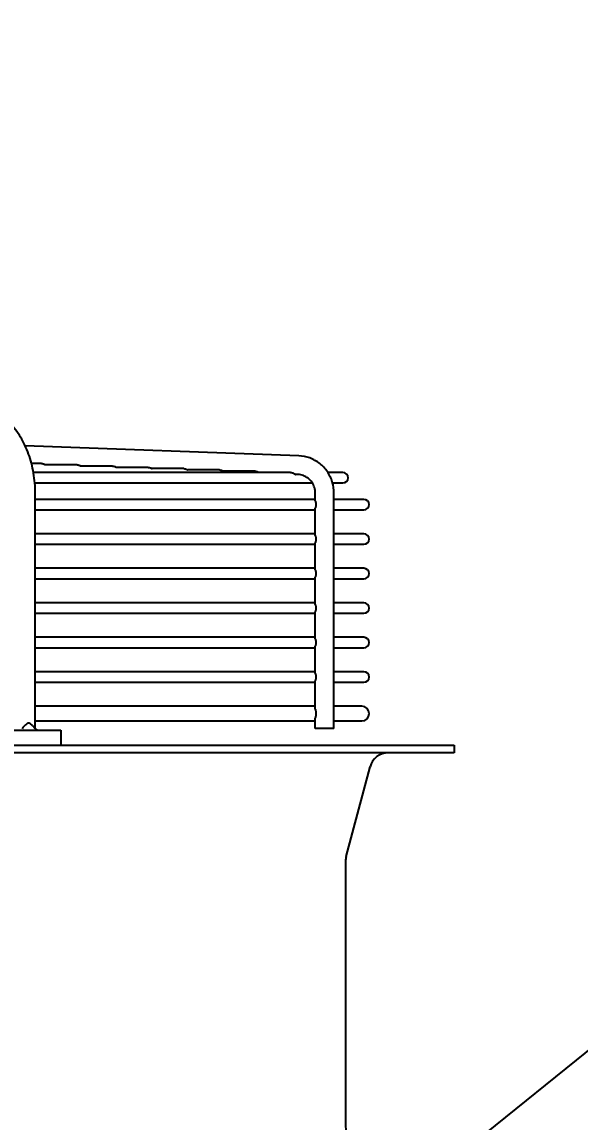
# Model space of a CAD drawing. Header units: millimetres. Extents: x 17700 to 32328, y 19251 to 29476.
# Drawn here: x 17789.46 to 17795.33, y 19600.06 to 19611.62 of the extents above; entities that cross this region are included whole.
import ezdxf

# ---------------------------------------------------------------- set-up
doc = ezdxf.new("R2010")
doc.units = ezdxf.units.MM
doc.header["$LTSCALE"] = 5
doc.layers.add('UNIT', color=6, linetype='Continuous')
doc.layers.add('WS-NO-CONTROL', color=3, linetype='Continuous')
doc.styles.add('SUBMITTAL', font='romans.shx', dxfattribs={"width": 0.75})
doc.dimstyles.new('SUBMITTAL', dxfattribs={"dimtxt": 0.09375, "dimasz": 0.09375, "dimexe": 0.03125, "dimexo": 0.0625, "dimgap": 0.0625, "dimtad": 0, "dimdec": 4, "dimzin": 4, "dimdsep": 46, "dimlunit": 4, "dimtxsty": 'SUBMITTAL', "dimcen": 0.09375, "dimclre": 6, "dimadec": 0, "dimazin": 0, "dimtfac": 1, "dimtdec": 0, "dimtofl": 0, "dimtmove": 0, "dimatfit": 3, "dimfxl": 0, "dimfrac": 2, "dimtolj": 1, "dimtzin": 4, "dimarcsym": 0})

# ---------------------------------------------------------------- blocks, each defined once
blk = doc.blocks.new('*D75')
at = {"layer": 'WS-NO-CONTROL', "color": 6, "lineweight": -2}
for p, q in [((17749.536, 19595.795), (17749.536, 19636.925)), ((17807.686, 19595.527), (17807.686, 19636.925))]:
    blk.add_line(p, q, dxfattribs=at)
at = {"layer": 'WS-NO-CONTROL', "color": 3, "lineweight": -2}
for p, q in [((17749.536, 19634.325), (17744.986, 19634.325)), ((17803.136, 19634.325), (17754.086, 19634.325))]:
    blk.add_line(p, q, dxfattribs=at)
at = {"layer": 'WS-NO-CONTROL', "color": 3}
for points in [[(17754.086, 19635.083), (17754.086, 19633.567), (17749.536, 19634.325)], [(17803.136, 19635.083), (17803.136, 19633.567), (17807.686, 19634.325)]]:
    blk.add_solid(points, dxfattribs=at)
at = {"layer": 'WS-NO-CONTROL', "color": 3, "insert": (17727.679, 19634.325), "char_height": 4.55, "attachment_point": 5, "style": 'SUBMITTAL'}
blk.add_mtext('\\A1;4\'-10 1/8"', dxfattribs=at)

msp = doc.modelspace()

# ---------------------------------------------------------------- linework, layer by layer
at = {"layer": 'UNIT'}
for p, q in [((17792.3741, 19607.0623), (17789.4989, 19607.1663)), ((17789.669, 19606.9814), (17789.5648, 19606.9814)), ((17790.0432, 19606.9679), (17789.7098, 19606.9679)), ((17790.4174, 19606.9544), (17790.084, 19606.9544)), ((17790.7916, 19606.9409), (17790.4582, 19606.9409)), ((17791.1658, 19606.9274), (17790.8324, 19606.9274)), ((17792.2884, 19606.8869), (17789.5853, 19606.8869)), ((17791.54, 19606.9139), (17791.2066, 19606.9139)), ((17791.9142, 19606.9004), (17791.5807, 19606.9004)), ((17792.367, 19606.8656), (17792.3448, 19606.8664)), ((17792.8385, 19606.8869), (17792.68, 19606.8869)), ((17789.5996, 19606.7767), (17792.5168, 19606.7767)), ((17792.7296, 19606.7767), (17792.8385, 19606.7767)), ((17789.6042, 19604.1995), (17789.6042, 19606.6689)), ((17792.5474, 19606.605), (17789.6042, 19606.605)), ((17792.5474, 19606.589), (17792.5474, 19606.6689)), ((17792.7442, 19604.1995), (17792.7442, 19606.6689)), ((17793.059, 19606.605), (17792.7442, 19606.605)), ((17789.6042, 19606.4948), (17792.5474, 19606.4948)), ((17792.5474, 19606.2268), (17792.5474, 19606.5107)), ((17792.7442, 19606.4948), (17793.059, 19606.4948)), ((17792.5474, 19606.2428), (17789.6042, 19606.2428)), ((17793.059, 19606.2428), (17792.7442, 19606.2428)), ((17789.6042, 19606.1326), (17792.5474, 19606.1326)), ((17792.5474, 19605.8646), (17792.5474, 19606.1485)), ((17792.7442, 19606.1326), (17793.059, 19606.1326)), ((17792.5474, 19605.8806), (17789.6042, 19605.8806)), ((17789.6042, 19605.7704), (17792.5474, 19605.7704)), ((17792.5474, 19605.5024), (17792.5474, 19605.7863)), ((17793.059, 19605.8806), (17792.7442, 19605.8806)), ((17792.7442, 19605.7704), (17793.059, 19605.7704)), ((17792.5474, 19605.5184), (17789.6042, 19605.5184)), ((17792.5474, 19605.1402), (17792.5474, 19605.4241)), ((17793.059, 19605.5184), (17792.7442, 19605.5184)), ((17789.6042, 19605.4081), (17792.5474, 19605.4081)), ((17792.7442, 19605.4081), (17793.059, 19605.4081)), ((17792.5474, 19605.1562), (17789.6042, 19605.1562)), ((17793.059, 19605.1562), (17792.7442, 19605.1562)), ((17789.6042, 19605.0459), (17792.5474, 19605.0459)), ((17792.5474, 19604.778), (17792.5474, 19605.0619)), ((17792.7442, 19605.0459), (17793.059, 19605.0459)), ((17792.5474, 19604.794), (17789.6042, 19604.794)), ((17793.059, 19604.794), (17792.7442, 19604.794)), ((17789.6042, 19604.6837), (17792.5474, 19604.6837)), ((17792.5474, 19604.4023), (17792.5474, 19604.6997)), ((17792.7442, 19604.6837), (17793.059, 19604.6837)), ((17792.5474, 19604.4318), (17789.6042, 19604.4318)), ((17793.0374, 19604.4318), (17792.7442, 19604.4318)), ((17789.6042, 19604.2782), (17792.5474, 19604.2782)), ((17792.5474, 19604.1995), (17792.5474, 19604.3077)), ((17792.7442, 19604.2782), (17793.0374, 19604.2782)), ((17787.6469, 19604.1798), (17789.874, 19604.1798)), ((17789.874, 19604.1798), (17789.874, 19604.0223)), ((17792.7442, 19604.1995), (17792.5474, 19604.1995)), ((17760.2677, 19604.0223), (17794.0078, 19604.0223)), ((17794.0078, 19603.9436), (17760.2677, 19603.9436)), ((17794.0078, 19604.0223), (17794.0078, 19603.9436)), ((17792.8727, 19602.8558), (17793.1238, 19603.7974)), ((17792.8661, 19602.8051), (17792.8661, 19600.0641))]:
    msp.add_line(p, q, dxfattribs=at)
for centre, radius, start, end in [((17792.8385, 19606.8318), 0.0551, 270, 90), ((17793.059, 19606.5499), 0.0551, 270, 90), ((17793.059, 19606.1877), 0.0551, 270, 90), ((17793.059, 19605.8255), 0.0551, 270, 90), ((17793.059, 19605.4633), 0.0551, 270, 90), ((17793.059, 19605.1011), 0.0551, 270, 90), ((17793.059, 19604.7389), 0.0551, 270, 90), ((17793.0374, 19604.355), 0.0768, 270, 90), ((17793.3141, 19603.7467), 0.1969, 90, 165.06858), ((17793.063, 19602.8051), 0.1969, 165.06858, 180), ((17796.8031, 19600.0641), 3.937, 180, 207.50184)]:
    msp.add_arc(centre, radius, start, end, dxfattribs=at)
for points, knots in [([(17789.6042, 19606.6689), (17789.6042, 19606.7044), (17789.6027, 19606.7403), (17789.5997, 19606.7757), (17789.5967, 19606.8112), (17789.5923, 19606.8461), (17789.5864, 19606.8808), (17789.5805, 19606.9154), (17789.5731, 19606.9498), (17789.5643, 19606.9833), (17789.5556, 19607.0167), (17789.5455, 19607.0493), (17789.534, 19607.081), (17789.5225, 19607.1128), (17789.5096, 19607.1438), (17789.4955, 19607.1734), (17789.4815, 19607.203), (17789.4663, 19607.2313), (17789.4499, 19607.2583), (17789.4334, 19607.2854), (17789.4158, 19607.3112), (17789.3972, 19607.3354), (17789.3787, 19607.3595), (17789.3592, 19607.382), (17789.3388, 19607.4029), (17789.3183, 19607.4237), (17789.2969, 19607.443), (17789.2748, 19607.4603), (17789.2528, 19607.4777), (17789.2302, 19607.4931), (17789.2068, 19607.5066), (17789.1835, 19607.5201), (17789.1594, 19607.5318), (17789.1352, 19607.5413), (17789.1109, 19607.5509), (17789.0863, 19607.5583), (17789.0614, 19607.5638), (17789.0365, 19607.5692), (17789.0111, 19607.5726), (17788.986, 19607.5738)], [0, 0, 0, 0, 0.076921, 0.076921, 0.076921, 0.1538421, 0.1538421, 0.1538421, 0.2307631, 0.2307631, 0.2307631, 0.3076842, 0.3076842, 0.3076842, 0.3846052, 0.3846052, 0.3846052, 0.4615263, 0.4615263, 0.4615263, 0.5384473, 0.5384473, 0.5384473, 0.6153684, 0.6153684, 0.6153684, 0.6922894, 0.6922894, 0.6922894, 0.7692105, 0.7692105, 0.7692105, 0.8461315, 0.8461315, 0.8461315, 0.9230526, 0.9230526, 0.9230526, 1, 1, 1, 1]), ([(17792.7442, 19606.6689), (17792.7442, 19606.7088), (17792.7383, 19606.7488), (17792.7149, 19606.8252), (17792.6974, 19606.8616), (17792.6526, 19606.9274), (17792.6251, 19606.9569), (17792.5626, 19607.006), (17792.5275, 19607.0256), (17792.4531, 19607.0531), (17792.4137, 19607.0609), (17792.3741, 19607.0623)], [1.5707963, 1.5707963, 1.5707963, 1.5707963, 1.8779743, 1.8779743, 2.1851522, 2.1851522, 2.4923302, 2.4923302, 2.7995081, 2.7995081, 3.1066861, 3.1066861, 3.1066861, 3.1066861]), ([(17789.669, 19606.9814), (17789.6692, 19606.9814), (17789.6693, 19606.9814), (17789.6694, 19606.9814), (17789.6704, 19606.9814), (17789.6714, 19606.9814), (17789.6723, 19606.9813), (17789.6733, 19606.9812), (17789.6743, 19606.9811), (17789.6753, 19606.981), (17789.6763, 19606.9809), (17789.6773, 19606.9808), (17789.6783, 19606.9806), (17789.6793, 19606.9804), (17789.6803, 19606.9802), (17789.6813, 19606.98), (17789.6823, 19606.9798), (17789.6833, 19606.9795), (17789.6843, 19606.9793), (17789.6853, 19606.979), (17789.6863, 19606.9787), (17789.6873, 19606.9784), (17789.6883, 19606.9781), (17789.6893, 19606.9777), (17789.6903, 19606.9774), (17789.6913, 19606.977), (17789.6923, 19606.9766), (17789.6933, 19606.9762), (17789.6943, 19606.9758), (17789.6953, 19606.9754), (17789.6963, 19606.975), (17789.6973, 19606.9745), (17789.6982, 19606.9741), (17789.6992, 19606.9736), (17789.7002, 19606.9731), (17789.7012, 19606.9726), (17789.7021, 19606.9721), (17789.7031, 19606.9716), (17789.704, 19606.9711), (17789.705, 19606.9706), (17789.7059, 19606.9701), (17789.7068, 19606.9696), (17789.7077, 19606.9691), (17789.7084, 19606.9687), (17789.7091, 19606.9683), (17789.7098, 19606.9679)], [0.48439597, 0.48439597, 0.48439597, 0.48439597, 0.48780488, 0.48780488, 0.48780488, 0.51219512, 0.51219512, 0.51219512, 0.53658537, 0.53658537, 0.53658537, 0.56097561, 0.56097561, 0.56097561, 0.58536585, 0.58536585, 0.58536585, 0.6097561, 0.6097561, 0.6097561, 0.63414634, 0.63414634, 0.63414634, 0.65853659, 0.65853659, 0.65853659, 0.68292683, 0.68292683, 0.68292683, 0.70731707, 0.70731707, 0.70731707, 0.73170732, 0.73170732, 0.73170732, 0.75609756, 0.75609756, 0.75609756, 0.7804878, 0.7804878, 0.7804878, 0.80487805, 0.80487805, 0.80487805, 0.82380204, 0.82380204, 0.82380204, 0.82380204]), ([(17790.0432, 19606.9679), (17790.0434, 19606.9679), (17790.0435, 19606.9679), (17790.0436, 19606.9679), (17790.0446, 19606.9679), (17790.0456, 19606.9679), (17790.0465, 19606.9678), (17790.0475, 19606.9677), (17790.0485, 19606.9677), (17790.0495, 19606.9675), (17790.0505, 19606.9674), (17790.0515, 19606.9673), (17790.0525, 19606.9671), (17790.0535, 19606.9669), (17790.0545, 19606.9667), (17790.0555, 19606.9665), (17790.0565, 19606.9663), (17790.0575, 19606.966), (17790.0585, 19606.9658), (17790.0595, 19606.9655), (17790.0605, 19606.9652), (17790.0615, 19606.9649), (17790.0625, 19606.9646), (17790.0635, 19606.9642), (17790.0645, 19606.9639), (17790.0655, 19606.9635), (17790.0665, 19606.9631), (17790.0675, 19606.9627), (17790.0685, 19606.9623), (17790.0695, 19606.9619), (17790.0705, 19606.9614), (17790.0715, 19606.961), (17790.0725, 19606.9605), (17790.0734, 19606.9601), (17790.0744, 19606.9596), (17790.0754, 19606.9591), (17790.0763, 19606.9586), (17790.0773, 19606.9581), (17790.0782, 19606.9576), (17790.0792, 19606.9571), (17790.0801, 19606.9566), (17790.081, 19606.9561), (17790.082, 19606.9556), (17790.0827, 19606.9552), (17790.0833, 19606.9548), (17790.084, 19606.9544)], [0.48440995, 0.48440995, 0.48440995, 0.48440995, 0.48780488, 0.48780488, 0.48780488, 0.51219512, 0.51219512, 0.51219512, 0.53658537, 0.53658537, 0.53658537, 0.56097561, 0.56097561, 0.56097561, 0.58536585, 0.58536585, 0.58536585, 0.6097561, 0.6097561, 0.6097561, 0.63414634, 0.63414634, 0.63414634, 0.65853659, 0.65853659, 0.65853659, 0.68292683, 0.68292683, 0.68292683, 0.70731707, 0.70731707, 0.70731707, 0.73170732, 0.73170732, 0.73170732, 0.75609756, 0.75609756, 0.75609756, 0.7804878, 0.7804878, 0.7804878, 0.80487805, 0.80487805, 0.80487805, 0.82345363, 0.82345363, 0.82345363, 0.82345363]), ([(17790.4174, 19606.9544), (17790.4176, 19606.9544), (17790.4177, 19606.9544), (17790.4178, 19606.9544), (17790.4188, 19606.9544), (17790.4198, 19606.9544), (17790.4207, 19606.9543), (17790.4217, 19606.9542), (17790.4227, 19606.9542), (17790.4237, 19606.954), (17790.4247, 19606.9539), (17790.4257, 19606.9538), (17790.4267, 19606.9536), (17790.4277, 19606.9534), (17790.4287, 19606.9532), (17790.4297, 19606.953), (17790.4307, 19606.9528), (17790.4317, 19606.9526), (17790.4327, 19606.9523), (17790.4337, 19606.952), (17790.4347, 19606.9517), (17790.4357, 19606.9514), (17790.4367, 19606.9511), (17790.4377, 19606.9507), (17790.4387, 19606.9504), (17790.4397, 19606.95), (17790.4407, 19606.9496), (17790.4417, 19606.9492), (17790.4427, 19606.9488), (17790.4437, 19606.9484), (17790.4447, 19606.9479), (17790.4457, 19606.9475), (17790.4467, 19606.947), (17790.4476, 19606.9466), (17790.4486, 19606.9461), (17790.4496, 19606.9456), (17790.4505, 19606.9451), (17790.4515, 19606.9446), (17790.4524, 19606.9441), (17790.4534, 19606.9436), (17790.4543, 19606.9431), (17790.4553, 19606.9426), (17790.4562, 19606.9421), (17790.4569, 19606.9417), (17790.4575, 19606.9413), (17790.4582, 19606.9409)], [0.48442393, 0.48442393, 0.48442393, 0.48442393, 0.48780488, 0.48780488, 0.48780488, 0.51219512, 0.51219512, 0.51219512, 0.53658537, 0.53658537, 0.53658537, 0.56097561, 0.56097561, 0.56097561, 0.58536585, 0.58536585, 0.58536585, 0.6097561, 0.6097561, 0.6097561, 0.63414634, 0.63414634, 0.63414634, 0.65853659, 0.65853659, 0.65853659, 0.68292683, 0.68292683, 0.68292683, 0.70731707, 0.70731707, 0.70731707, 0.73170732, 0.73170732, 0.73170732, 0.75609756, 0.75609756, 0.75609756, 0.7804878, 0.7804878, 0.7804878, 0.80487805, 0.80487805, 0.80487805, 0.82310602, 0.82310602, 0.82310602, 0.82310602]), ([(17790.7916, 19606.9409), (17790.7918, 19606.9409), (17790.7919, 19606.9409), (17790.792, 19606.9409), (17790.793, 19606.9409), (17790.7939, 19606.9409), (17790.7949, 19606.9408), (17790.7959, 19606.9407), (17790.7969, 19606.9407), (17790.7979, 19606.9405), (17790.7989, 19606.9404), (17790.7999, 19606.9403), (17790.8009, 19606.9401), (17790.8019, 19606.9399), (17790.8029, 19606.9397), (17790.8039, 19606.9395), (17790.8049, 19606.9393), (17790.8059, 19606.9391), (17790.8069, 19606.9388), (17790.8079, 19606.9385), (17790.8089, 19606.9382), (17790.8099, 19606.9379), (17790.8109, 19606.9376), (17790.8119, 19606.9372), (17790.8129, 19606.9369), (17790.814, 19606.9365), (17790.8149, 19606.9361), (17790.8159, 19606.9357), (17790.8169, 19606.9353), (17790.8179, 19606.9349), (17790.8189, 19606.9344), (17790.8199, 19606.934), (17790.8209, 19606.9335), (17790.8219, 19606.9331), (17790.8228, 19606.9326), (17790.8238, 19606.9321), (17790.8248, 19606.9316), (17790.8257, 19606.9311), (17790.8267, 19606.9306), (17790.8276, 19606.9301), (17790.8285, 19606.9296), (17790.8295, 19606.9291), (17790.8304, 19606.9286), (17790.8311, 19606.9282), (17790.8317, 19606.9278), (17790.8324, 19606.9274)], [0.48443789, 0.48443789, 0.48443789, 0.48443789, 0.48780488, 0.48780488, 0.48780488, 0.51219512, 0.51219512, 0.51219512, 0.53658537, 0.53658537, 0.53658537, 0.56097561, 0.56097561, 0.56097561, 0.58536585, 0.58536585, 0.58536585, 0.6097561, 0.6097561, 0.6097561, 0.63414634, 0.63414634, 0.63414634, 0.65853659, 0.65853659, 0.65853659, 0.68292683, 0.68292683, 0.68292683, 0.70731707, 0.70731707, 0.70731707, 0.73170732, 0.73170732, 0.73170732, 0.75609756, 0.75609756, 0.75609756, 0.7804878, 0.7804878, 0.7804878, 0.80487805, 0.80487805, 0.80487805, 0.82275922, 0.82275922, 0.82275922, 0.82275922]), ([(17791.1658, 19606.9274), (17791.1659, 19606.9274), (17791.1661, 19606.9274), (17791.1662, 19606.9274), (17791.1672, 19606.9274), (17791.1681, 19606.9274), (17791.1691, 19606.9273), (17791.1701, 19606.9273), (17791.1711, 19606.9272), (17791.1721, 19606.927), (17791.1731, 19606.9269), (17791.1741, 19606.9268), (17791.1751, 19606.9266), (17791.1761, 19606.9264), (17791.1771, 19606.9262), (17791.1781, 19606.926), (17791.1791, 19606.9258), (17791.1801, 19606.9256), (17791.1811, 19606.9253), (17791.1821, 19606.925), (17791.1831, 19606.9247), (17791.1841, 19606.9244), (17791.1851, 19606.9241), (17791.1862, 19606.9237), (17791.1872, 19606.9234), (17791.1882, 19606.923), (17791.1892, 19606.9226), (17791.1902, 19606.9222), (17791.1912, 19606.9218), (17791.1921, 19606.9214), (17791.1931, 19606.9209), (17791.1941, 19606.9205), (17791.1951, 19606.92), (17791.1961, 19606.9196), (17791.197, 19606.9191), (17791.198, 19606.9186), (17791.199, 19606.9181), (17791.1999, 19606.9176), (17791.2009, 19606.9171), (17791.2018, 19606.9166), (17791.2028, 19606.9161), (17791.2037, 19606.9156), (17791.2046, 19606.915), (17791.2053, 19606.9147), (17791.2059, 19606.9143), (17791.2066, 19606.9139)], [0.48445184, 0.48445184, 0.48445184, 0.48445184, 0.48780488, 0.48780488, 0.48780488, 0.51219512, 0.51219512, 0.51219512, 0.53658537, 0.53658537, 0.53658537, 0.56097561, 0.56097561, 0.56097561, 0.58536585, 0.58536585, 0.58536585, 0.6097561, 0.6097561, 0.6097561, 0.63414634, 0.63414634, 0.63414634, 0.65853659, 0.65853659, 0.65853659, 0.68292683, 0.68292683, 0.68292683, 0.70731707, 0.70731707, 0.70731707, 0.73170732, 0.73170732, 0.73170732, 0.75609756, 0.75609756, 0.75609756, 0.7804878, 0.7804878, 0.7804878, 0.80487805, 0.80487805, 0.80487805, 0.82241329, 0.82241329, 0.82241329, 0.82241329]), ([(17791.54, 19606.9139), (17791.5401, 19606.9139), (17791.5403, 19606.9139), (17791.5404, 19606.9139), (17791.5414, 19606.9139), (17791.5423, 19606.9139), (17791.5433, 19606.9138), (17791.5443, 19606.9138), (17791.5453, 19606.9137), (17791.5463, 19606.9136), (17791.5473, 19606.9134), (17791.5483, 19606.9133), (17791.5493, 19606.9131), (17791.5503, 19606.9129), (17791.5513, 19606.9128), (17791.5523, 19606.9125), (17791.5533, 19606.9123), (17791.5543, 19606.9121), (17791.5553, 19606.9118), (17791.5563, 19606.9115), (17791.5573, 19606.9112), (17791.5583, 19606.9109), (17791.5594, 19606.9106), (17791.5604, 19606.9102), (17791.5614, 19606.9099), (17791.5624, 19606.9095), (17791.5634, 19606.9091), (17791.5644, 19606.9087), (17791.5654, 19606.9083), (17791.5664, 19606.9079), (17791.5673, 19606.9074), (17791.5683, 19606.907), (17791.5693, 19606.9065), (17791.5703, 19606.906), (17791.5713, 19606.9056), (17791.5722, 19606.9051), (17791.5732, 19606.9046), (17791.5741, 19606.9041), (17791.5751, 19606.9036), (17791.576, 19606.9031), (17791.577, 19606.9026), (17791.5779, 19606.902), (17791.5788, 19606.9015), (17791.5795, 19606.9012), (17791.5801, 19606.9008), (17791.5807, 19606.9004)], [0.48446578, 0.48446578, 0.48446578, 0.48446578, 0.48780488, 0.48780488, 0.48780488, 0.51219512, 0.51219512, 0.51219512, 0.53658537, 0.53658537, 0.53658537, 0.56097561, 0.56097561, 0.56097561, 0.58536585, 0.58536585, 0.58536585, 0.6097561, 0.6097561, 0.6097561, 0.63414634, 0.63414634, 0.63414634, 0.65853659, 0.65853659, 0.65853659, 0.68292683, 0.68292683, 0.68292683, 0.70731707, 0.70731707, 0.70731707, 0.73170732, 0.73170732, 0.73170732, 0.75609756, 0.75609756, 0.75609756, 0.7804878, 0.7804878, 0.7804878, 0.80487805, 0.80487805, 0.80487805, 0.82206823, 0.82206823, 0.82206823, 0.82206823]), ([(17791.9142, 19606.9004), (17791.9143, 19606.9004), (17791.9145, 19606.9004), (17791.9146, 19606.9004), (17791.9156, 19606.9004), (17791.9165, 19606.9004), (17791.9175, 19606.9003), (17791.9185, 19606.9003), (17791.9195, 19606.9002), (17791.9205, 19606.9001), (17791.9215, 19606.8999), (17791.9225, 19606.8998), (17791.9235, 19606.8996), (17791.9245, 19606.8995), (17791.9255, 19606.8993), (17791.9265, 19606.899), (17791.9275, 19606.8988), (17791.9285, 19606.8986), (17791.9295, 19606.8983), (17791.9305, 19606.898), (17791.9315, 19606.8977), (17791.9325, 19606.8974), (17791.9336, 19606.8971), (17791.9346, 19606.8967), (17791.9356, 19606.8964), (17791.9366, 19606.896), (17791.9376, 19606.8956), (17791.9386, 19606.8952), (17791.9396, 19606.8948), (17791.9406, 19606.8944), (17791.9416, 19606.8939), (17791.9425, 19606.8935), (17791.9435, 19606.893), (17791.9445, 19606.8925), (17791.9455, 19606.8921), (17791.9464, 19606.8916), (17791.9474, 19606.8911), (17791.9484, 19606.8906), (17791.9493, 19606.8901), (17791.9503, 19606.8896), (17791.9512, 19606.889), (17791.9521, 19606.8885), (17791.953, 19606.888), (17791.9537, 19606.8876), (17791.9543, 19606.8873), (17791.9549, 19606.8869)], [0.48447969, 0.48447969, 0.48447969, 0.48447969, 0.48780488, 0.48780488, 0.48780488, 0.51219512, 0.51219512, 0.51219512, 0.53658537, 0.53658537, 0.53658537, 0.56097561, 0.56097561, 0.56097561, 0.58536585, 0.58536585, 0.58536585, 0.6097561, 0.6097561, 0.6097561, 0.63414634, 0.63414634, 0.63414634, 0.65853659, 0.65853659, 0.65853659, 0.68292683, 0.68292683, 0.68292683, 0.70731707, 0.70731707, 0.70731707, 0.73170732, 0.73170732, 0.73170732, 0.75609756, 0.75609756, 0.75609756, 0.7804878, 0.7804878, 0.7804878, 0.80487805, 0.80487805, 0.80487805, 0.82172407, 0.82172407, 0.82172407, 0.82172407]), ([(17792.2884, 19606.8869), (17792.2885, 19606.8869), (17792.2886, 19606.8869), (17792.2888, 19606.8869), (17792.2897, 19606.8869), (17792.2907, 19606.8869), (17792.2917, 19606.8868), (17792.2927, 19606.8868), (17792.2937, 19606.8867), (17792.2947, 19606.8866), (17792.2957, 19606.8864), (17792.2967, 19606.8863), (17792.2977, 19606.8861), (17792.2987, 19606.886), (17792.2997, 19606.8858), (17792.3007, 19606.8855), (17792.3017, 19606.8853), (17792.3027, 19606.8851), (17792.3037, 19606.8848), (17792.3047, 19606.8845), (17792.3057, 19606.8842), (17792.3068, 19606.8839), (17792.3078, 19606.8836), (17792.3088, 19606.8832), (17792.3098, 19606.8829), (17792.3108, 19606.8825), (17792.3118, 19606.8821), (17792.3128, 19606.8817), (17792.3138, 19606.8813), (17792.3148, 19606.8809), (17792.3158, 19606.8804), (17792.3168, 19606.88), (17792.3177, 19606.8795), (17792.3187, 19606.879), (17792.3197, 19606.8786), (17792.3207, 19606.8781), (17792.3216, 19606.8776), (17792.3226, 19606.8771), (17792.3235, 19606.8766), (17792.3245, 19606.876), (17792.3254, 19606.8755), (17792.3263, 19606.875), (17792.3273, 19606.8745), (17792.3282, 19606.874), (17792.3291, 19606.8735), (17792.33, 19606.8729), (17792.3309, 19606.8724), (17792.3317, 19606.8719), (17792.3326, 19606.8715), (17792.3334, 19606.871), (17792.3343, 19606.8705), (17792.3351, 19606.8701), (17792.3359, 19606.8696), (17792.3367, 19606.8692), (17792.3374, 19606.8688), (17792.3382, 19606.8684), (17792.3389, 19606.8681), (17792.3396, 19606.8678), (17792.3403, 19606.8675), (17792.341, 19606.8672), (17792.3417, 19606.867), (17792.3423, 19606.8668), (17792.3429, 19606.8667), (17792.3434, 19606.8666), (17792.3437, 19606.8665), (17792.344, 19606.8665), (17792.3443, 19606.8664), (17792.3444, 19606.8664), (17792.3446, 19606.8664), (17792.3448, 19606.8664)], [0.48449418, 0.48449418, 0.48449418, 0.48449418, 0.48780488, 0.48780488, 0.48780488, 0.51219512, 0.51219512, 0.51219512, 0.53658537, 0.53658537, 0.53658537, 0.56097561, 0.56097561, 0.56097561, 0.58536585, 0.58536585, 0.58536585, 0.6097561, 0.6097561, 0.6097561, 0.63414634, 0.63414634, 0.63414634, 0.65853659, 0.65853659, 0.65853659, 0.68292683, 0.68292683, 0.68292683, 0.70731707, 0.70731707, 0.70731707, 0.73170732, 0.73170732, 0.73170732, 0.75609756, 0.75609756, 0.75609756, 0.7804878, 0.7804878, 0.7804878, 0.80487805, 0.80487805, 0.80487805, 0.82926829, 0.82926829, 0.82926829, 0.85365854, 0.85365854, 0.85365854, 0.87804878, 0.87804878, 0.87804878, 0.90243902, 0.90243902, 0.90243902, 0.92682927, 0.92682927, 0.92682927, 0.95121951, 0.95121951, 0.95121951, 0.97560976, 0.97560976, 0.97560976, 0.98780488, 0.98780488, 0.98780488, 0.99598671, 0.99598671, 0.99598671, 0.99598671]), ([(17792.5474, 19606.6689), (17792.5474, 19606.6894), (17792.5443, 19606.7098), (17792.5324, 19606.7488), (17792.5235, 19606.7672), (17792.5011, 19606.8001), (17792.4875, 19606.8147), (17792.457, 19606.8387), (17792.44, 19606.8481), (17792.4044, 19606.8612), (17792.3858, 19606.8649), (17792.367, 19606.8656)], [1.5707963, 1.5707963, 1.5707963, 1.5707963, 1.8779743, 1.8779743, 2.1851522, 2.1851522, 2.4923302, 2.4923302, 2.7995081, 2.7995081, 3.1066861, 3.1066861, 3.1066861, 3.1066861]), ([(17792.5474, 19606.589), (17792.5474, 19606.589), (17792.5474, 19606.5885), (17792.5475, 19606.5875), (17792.5478, 19606.5859), (17792.5483, 19606.5841), (17792.5489, 19606.5821), (17792.5495, 19606.58), (17792.5502, 19606.5777), (17792.5509, 19606.5753), (17792.5515, 19606.5728), (17792.5521, 19606.5701), (17792.5527, 19606.5674), (17792.5532, 19606.5646), (17792.5536, 19606.5618), (17792.554, 19606.5588), (17792.5542, 19606.5559), (17792.5544, 19606.5529), (17792.5544, 19606.5509), (17792.5544, 19606.5499)], [0.23243635, 0.23243635, 0.23243635, 0.23243635, 0.23809524, 0.28571429, 0.33333333, 0.38095238, 0.42857143, 0.47619048, 0.52380952, 0.57142857, 0.61904762, 0.66666667, 0.71428571, 0.76190476, 0.80952381, 0.85714286, 0.9047619, 0.95238095, 1, 1, 1, 1]), ([(17792.5544, 19606.5499), (17792.5544, 19606.5489), (17792.5544, 19606.5469), (17792.5542, 19606.5439), (17792.554, 19606.5409), (17792.5536, 19606.538), (17792.5532, 19606.5351), (17792.5527, 19606.5323), (17792.5521, 19606.5296), (17792.5515, 19606.527), (17792.5509, 19606.5245), (17792.5502, 19606.522), (17792.5495, 19606.5198), (17792.5489, 19606.5176), (17792.5483, 19606.5156), (17792.5478, 19606.5138), (17792.5475, 19606.5122), (17792.5474, 19606.5113), (17792.5474, 19606.5108), (17792.5474, 19606.5107)], [0, 0, 0, 0, 0.04761905, 0.0952381, 0.14285714, 0.19047619, 0.23809524, 0.28571429, 0.33333333, 0.38095238, 0.42857143, 0.47619048, 0.52380952, 0.57142857, 0.61904762, 0.66666667, 0.71428571, 0.76190476, 0.76755485, 0.76755485, 0.76755485, 0.76755485]), ([(17792.5474, 19606.2268), (17792.5474, 19606.2268), (17792.5474, 19606.2263), (17792.5475, 19606.2253), (17792.5478, 19606.2237), (17792.5483, 19606.2219), (17792.5489, 19606.2199), (17792.5495, 19606.2178), (17792.5502, 19606.2155), (17792.5509, 19606.2131), (17792.5515, 19606.2106), (17792.5521, 19606.2079), (17792.5527, 19606.2052), (17792.5532, 19606.2024), (17792.5536, 19606.1995), (17792.554, 19606.1966), (17792.5542, 19606.1937), (17792.5544, 19606.1907), (17792.5544, 19606.1887), (17792.5544, 19606.1877)], [0.23243635, 0.23243635, 0.23243635, 0.23243635, 0.23809524, 0.28571429, 0.33333333, 0.38095238, 0.42857143, 0.47619048, 0.52380952, 0.57142857, 0.61904762, 0.66666667, 0.71428571, 0.76190476, 0.80952381, 0.85714286, 0.9047619, 0.95238095, 1, 1, 1, 1]), ([(17792.5544, 19606.1877), (17792.5544, 19606.1867), (17792.5544, 19606.1847), (17792.5542, 19606.1817), (17792.554, 19606.1787), (17792.5536, 19606.1758), (17792.5532, 19606.1729), (17792.5527, 19606.1701), (17792.5521, 19606.1674), (17792.5515, 19606.1648), (17792.5509, 19606.1623), (17792.5502, 19606.1598), (17792.5495, 19606.1576), (17792.5489, 19606.1554), (17792.5483, 19606.1534), (17792.5478, 19606.1516), (17792.5475, 19606.15), (17792.5474, 19606.1491), (17792.5474, 19606.1486), (17792.5474, 19606.1485)], [0, 0, 0, 0, 0.04761905, 0.0952381, 0.14285714, 0.19047619, 0.23809524, 0.28571429, 0.33333333, 0.38095238, 0.42857143, 0.47619048, 0.52380952, 0.57142857, 0.61904762, 0.66666667, 0.71428571, 0.76190476, 0.76755485, 0.76755485, 0.76755485, 0.76755485]), ([(17792.5474, 19605.8646), (17792.5474, 19605.8646), (17792.5474, 19605.8641), (17792.5475, 19605.8631), (17792.5478, 19605.8615), (17792.5483, 19605.8597), (17792.5489, 19605.8577), (17792.5495, 19605.8556), (17792.5502, 19605.8533), (17792.5509, 19605.8509), (17792.5515, 19605.8484), (17792.5521, 19605.8457), (17792.5527, 19605.843), (17792.5532, 19605.8402), (17792.5536, 19605.8373), (17792.554, 19605.8344), (17792.5542, 19605.8315), (17792.5544, 19605.8285), (17792.5544, 19605.8265), (17792.5544, 19605.8255)], [0.23243635, 0.23243635, 0.23243635, 0.23243635, 0.23809524, 0.28571429, 0.33333333, 0.38095238, 0.42857143, 0.47619048, 0.52380952, 0.57142857, 0.61904762, 0.66666667, 0.71428571, 0.76190476, 0.80952381, 0.85714286, 0.9047619, 0.95238095, 1, 1, 1, 1]), ([(17792.5544, 19605.8255), (17792.5544, 19605.8245), (17792.5544, 19605.8225), (17792.5542, 19605.8195), (17792.554, 19605.8165), (17792.5536, 19605.8136), (17792.5532, 19605.8107), (17792.5527, 19605.8079), (17792.5521, 19605.8052), (17792.5515, 19605.8026), (17792.5509, 19605.8), (17792.5502, 19605.7976), (17792.5495, 19605.7954), (17792.5489, 19605.7932), (17792.5483, 19605.7912), (17792.5478, 19605.7894), (17792.5475, 19605.7878), (17792.5474, 19605.7868), (17792.5474, 19605.7864), (17792.5474, 19605.7863)], [0, 0, 0, 0, 0.04761905, 0.0952381, 0.14285714, 0.19047619, 0.23809524, 0.28571429, 0.33333333, 0.38095238, 0.42857143, 0.47619048, 0.52380952, 0.57142857, 0.61904762, 0.66666667, 0.71428571, 0.76190476, 0.76755485, 0.76755485, 0.76755485, 0.76755485]), ([(17792.5474, 19605.5024), (17792.5474, 19605.5024), (17792.5474, 19605.5019), (17792.5475, 19605.5009), (17792.5478, 19605.4993), (17792.5483, 19605.4975), (17792.5489, 19605.4955), (17792.5495, 19605.4934), (17792.5502, 19605.4911), (17792.5509, 19605.4887), (17792.5515, 19605.4862), (17792.5521, 19605.4835), (17792.5527, 19605.4808), (17792.5532, 19605.478), (17792.5536, 19605.4751), (17792.554, 19605.4722), (17792.5542, 19605.4693), (17792.5544, 19605.4663), (17792.5544, 19605.4643), (17792.5544, 19605.4633)], [0.23243635, 0.23243635, 0.23243635, 0.23243635, 0.23809524, 0.28571429, 0.33333333, 0.38095238, 0.42857143, 0.47619048, 0.52380952, 0.57142857, 0.61904762, 0.66666667, 0.71428571, 0.76190476, 0.80952381, 0.85714286, 0.9047619, 0.95238095, 1, 1, 1, 1]), ([(17792.5544, 19605.4633), (17792.5544, 19605.4623), (17792.5544, 19605.4603), (17792.5542, 19605.4573), (17792.554, 19605.4543), (17792.5536, 19605.4514), (17792.5532, 19605.4485), (17792.5527, 19605.4457), (17792.5521, 19605.443), (17792.5515, 19605.4404), (17792.5509, 19605.4378), (17792.5502, 19605.4354), (17792.5495, 19605.4331), (17792.5489, 19605.431), (17792.5483, 19605.429), (17792.5478, 19605.4272), (17792.5475, 19605.4256), (17792.5474, 19605.4246), (17792.5474, 19605.4242), (17792.5474, 19605.4241)], [0, 0, 0, 0, 0.04761905, 0.0952381, 0.14285714, 0.19047619, 0.23809524, 0.28571429, 0.33333333, 0.38095238, 0.42857143, 0.47619048, 0.52380952, 0.57142857, 0.61904762, 0.66666667, 0.71428571, 0.76190476, 0.76755485, 0.76755485, 0.76755485, 0.76755485]), ([(17792.5474, 19605.1402), (17792.5474, 19605.1402), (17792.5474, 19605.1397), (17792.5475, 19605.1387), (17792.5478, 19605.1371), (17792.5483, 19605.1353), (17792.5489, 19605.1333), (17792.5495, 19605.1312), (17792.5502, 19605.1289), (17792.5509, 19605.1265), (17792.5515, 19605.1239), (17792.5521, 19605.1213), (17792.5527, 19605.1186), (17792.5532, 19605.1158), (17792.5536, 19605.1129), (17792.554, 19605.11), (17792.5542, 19605.1071), (17792.5544, 19605.1041), (17792.5544, 19605.1021), (17792.5544, 19605.1011)], [0.23243635, 0.23243635, 0.23243635, 0.23243635, 0.23809524, 0.28571429, 0.33333333, 0.38095238, 0.42857143, 0.47619048, 0.52380952, 0.57142857, 0.61904762, 0.66666667, 0.71428571, 0.76190476, 0.80952381, 0.85714286, 0.9047619, 0.95238095, 1, 1, 1, 1]), ([(17792.5544, 19605.1011), (17792.5544, 19605.1001), (17792.5544, 19605.0981), (17792.5542, 19605.0951), (17792.554, 19605.0921), (17792.5536, 19605.0892), (17792.5532, 19605.0863), (17792.5527, 19605.0835), (17792.5521, 19605.0808), (17792.5515, 19605.0782), (17792.5509, 19605.0756), (17792.5502, 19605.0732), (17792.5495, 19605.0709), (17792.5489, 19605.0688), (17792.5483, 19605.0668), (17792.5478, 19605.065), (17792.5475, 19605.0634), (17792.5474, 19605.0624), (17792.5474, 19605.062), (17792.5474, 19605.0619)], [0, 0, 0, 0, 0.04761905, 0.0952381, 0.14285714, 0.19047619, 0.23809524, 0.28571429, 0.33333333, 0.38095238, 0.42857143, 0.47619048, 0.52380952, 0.57142857, 0.61904762, 0.66666667, 0.71428571, 0.76190476, 0.76755485, 0.76755485, 0.76755485, 0.76755485]), ([(17792.5474, 19604.778), (17792.5474, 19604.7779), (17792.5474, 19604.7775), (17792.5475, 19604.7765), (17792.5478, 19604.7749), (17792.5483, 19604.7731), (17792.5489, 19604.7711), (17792.5495, 19604.769), (17792.5502, 19604.7667), (17792.5509, 19604.7643), (17792.5515, 19604.7617), (17792.5521, 19604.7591), (17792.5527, 19604.7564), (17792.5532, 19604.7536), (17792.5536, 19604.7507), (17792.554, 19604.7478), (17792.5542, 19604.7448), (17792.5544, 19604.7419), (17792.5544, 19604.7399), (17792.5544, 19604.7389)], [0.23243635, 0.23243635, 0.23243635, 0.23243635, 0.23809524, 0.28571429, 0.33333333, 0.38095238, 0.42857143, 0.47619048, 0.52380952, 0.57142857, 0.61904762, 0.66666667, 0.71428571, 0.76190476, 0.80952381, 0.85714286, 0.9047619, 0.95238095, 1, 1, 1, 1]), ([(17792.5544, 19604.7389), (17792.5544, 19604.7379), (17792.5544, 19604.7359), (17792.5542, 19604.7329), (17792.554, 19604.7299), (17792.5536, 19604.727), (17792.5532, 19604.7241), (17792.5527, 19604.7213), (17792.5521, 19604.7186), (17792.5515, 19604.716), (17792.5509, 19604.7134), (17792.5502, 19604.711), (17792.5495, 19604.7087), (17792.5489, 19604.7066), (17792.5483, 19604.7046), (17792.5478, 19604.7028), (17792.5475, 19604.7012), (17792.5474, 19604.7002), (17792.5474, 19604.6998), (17792.5474, 19604.6997)], [0, 0, 0, 0, 0.04761905, 0.0952381, 0.14285714, 0.19047619, 0.23809524, 0.28571429, 0.33333333, 0.38095238, 0.42857143, 0.47619048, 0.52380952, 0.57142857, 0.61904762, 0.66666667, 0.71428571, 0.76190476, 0.76755485, 0.76755485, 0.76755485, 0.76755485]), ([(17792.5474, 19604.4023), (17792.5474, 19604.402), (17792.5474, 19604.4011), (17792.5476, 19604.3995), (17792.548, 19604.3974), (17792.5485, 19604.3952), (17792.5491, 19604.3927), (17792.5497, 19604.39), (17792.5504, 19604.3871), (17792.5511, 19604.3841), (17792.5518, 19604.3808), (17792.5524, 19604.3775), (17792.553, 19604.3739), (17792.5535, 19604.3703), (17792.5539, 19604.3666), (17792.5542, 19604.3628), (17792.5544, 19604.3589), (17792.5544, 19604.3563), (17792.5544, 19604.355)], [0.25278995, 0.25278995, 0.25278995, 0.25278995, 0.28571429, 0.33333333, 0.38095238, 0.42857143, 0.47619048, 0.52380952, 0.57142857, 0.61904762, 0.66666667, 0.71428571, 0.76190476, 0.80952381, 0.85714286, 0.9047619, 0.95238095, 1, 1, 1, 1]), ([(17792.5544, 19604.355), (17792.5544, 19604.3537), (17792.5544, 19604.3511), (17792.5542, 19604.3472), (17792.5539, 19604.3434), (17792.5535, 19604.3397), (17792.553, 19604.336), (17792.5524, 19604.3325), (17792.5518, 19604.3292), (17792.5511, 19604.3259), (17792.5504, 19604.3229), (17792.5497, 19604.32), (17792.5491, 19604.3173), (17792.5485, 19604.3148), (17792.548, 19604.3126), (17792.5476, 19604.3105), (17792.5474, 19604.3089), (17792.5474, 19604.308), (17792.5474, 19604.3077)], [0, 0, 0, 0, 0.04761905, 0.0952381, 0.14285714, 0.19047619, 0.23809524, 0.28571429, 0.33333333, 0.38095238, 0.42857143, 0.47619048, 0.52380952, 0.57142857, 0.61904762, 0.66666667, 0.71428571, 0.74720158, 0.74720158, 0.74720158, 0.74720158]), ([(17789.5763, 19604.228), (17789.5731, 19604.2314), (17789.57, 19604.2345), (17789.5611, 19604.2427), (17789.5554, 19604.247), (17789.5471, 19604.2514), (17789.5442, 19604.2526), (17789.539, 19604.2538), (17789.5368, 19604.2541), (17789.5323, 19604.2541), (17789.5302, 19604.2538), (17789.525, 19604.2526), (17789.5221, 19604.2514), (17789.5137, 19604.247), (17789.508, 19604.2427), (17789.4916, 19604.2275), (17789.4795, 19604.2137), (17789.465, 19604.1961)], [-0.70512852, -0.70512852, -0.70512852, -0.70512852, -0.64697322, -0.64697322, -0.53019502, -0.53019502, -0.4705504, -0.4705504, -0.42676965, -0.42676965, -0.38298892, -0.38298892, -0.32334436, -0.32334436, -0.20656641, -0.20656641, -0.00000111, -0.00000111, -0.00000111, -0.00000111])]:
    msp.add_open_spline(points, degree=3, knots=knots, dxfattribs=at)
msp.add_open_spline([(17789.5763, 19604.228), (17789.592, 19604.2117), (17789.6079, 19604.1956), (17789.624, 19604.1798)], degree=3, dxfattribs=at)

# ---------------------------------------------------------------- dimensions: what is measured, and where the dimension line sits
at = {"layer": 'WS-NO-CONTROL', "color": 3}
dim = msp.add_linear_dim(base=(17749.5356, 19634.325), p1=(17807.6863, 19592.927), p2=(17749.5356, 19593.1954), dimstyle='SUBMITTAL', override={"dimscale": 65, "dimtxt": 0.07, "dimasz": 0.07, "dimexe": 0.04, "dimexo": 0.04, "dimgap": 0.03125, "dimdec": 3, "dimzin": 3, "dimclrd": 3, "dimclrt": 3, "dimtdec": 3, "dimtix": 1}, dxfattribs=at)
dim.commit()
dim.dimension.update_dxf_attribs({"geometry": '*D75', "text_midpoint": (17727.6794, 19634.325), "dimtype": 160})

# ---------------------------------------------------------------- leaders
at = {"layer": 'WS-NO-CONTROL', "annotation_type": 0, "has_hookline": 1, "hookline_direction": 0, "text_width": 52.65}
msp.add_leader([(17785.6101, 19592.927), (17847.1223, 19642.3937), (17851.1949, 19642.3937)], dimstyle='SUBMITTAL', override={"dimscale": 58.18, "dimasz": 0.07, "dimgap": 0.03, "dimcen": 4.055284, "dimarcsym": 1}, dxfattribs=at)

doc.saveas('drawing.dxf')
